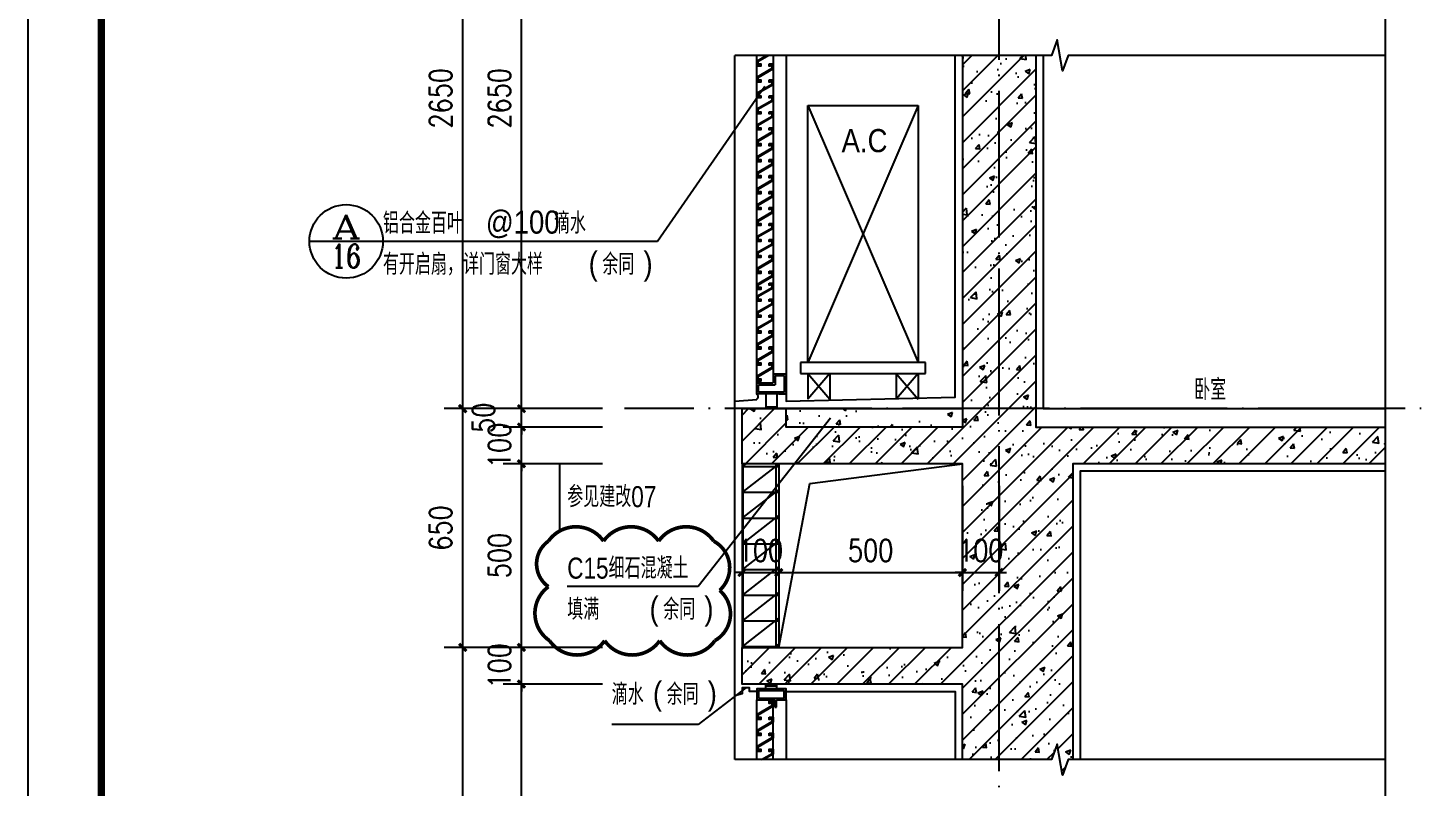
# Model space of a CAD drawing. Extents: x 718358 to 1668613, y -348838 to -159582.
# Drawn here: x 832578 to 836374, y -332516 to -330449 of the extents above; entities that cross this region are included whole.
import ezdxf
from ezdxf.enums import TextEntityAlignment as Align

# ---------------------------------------------------------------- set-up
doc = ezdxf.new("R2010")
doc.units = 0
doc.header["$LTSCALE"] = 1000
doc.linetypes.add('DOTE', pattern=[2.42, 2, -0.2, 0.02, -0.2])
for name, color, linetype in [('变更', 6, 'Continuous'), ('建-可见线', 7, 'Continuous'), ('建-图例填充', 251, 'Continuous'), ('建-图框', 4, 'Continuous'), ('建-墙体', 2, 'Continuous'), ('建-尺寸', 73, 'Continuous'), ('建-引出', 3, 'Continuous'), ('建-房间名', 7, 'Continuous'), ('建-空调及空调洞', 70, 'Continuous'), ('建-符号', 3, 'Continuous'), ('建-符号说明', 7, 'Continuous'), ('建-索引', 3, 'Continuous'), ('建-轮廓线', 7, 'Continuous'), ('建-轴网', 14, 'DOTE'), ('建-门窗剖', 4, 'Continuous'), ('建-阳台', 5, 'Continuous')]:
    doc.layers.add(name, color=color, linetype=linetype)
doc.styles.add('_TCH_DIM', font='gt单线西文.shx', dxfattribs={"width": 0.8, "bigfont": 'gt单线中文.shx'})
doc.styles.add('_TCH_LABEL', font='COMPLEX', dxfattribs={"bigfont": 'GBCBIG'})
doc.styles.add('_TCH_SPACE', font='gt单线西文.shx', dxfattribs={"width": 0.8, "height": 5, "bigfont": 'gt单线中文.shx'})
doc.styles.add('DIM_FONT', font='SIMPLEX.shx', dxfattribs={"width": 0.8, "bigfont": 'GBCBIG.shx'})
doc.dimstyles.new('DIMN20', dxfattribs={"dimscale": 0.2, "dimtxt": 300, "dimasz": 100, "dimexe": 250, "dimexo": 300, "dimgap": 150, "dimtad": 1, "dimdec": 0, "dimzin": 0, "dimdsep": 46, "dimtxsty": 'DIM_FONT', "dimblk": 'ARCHTICK', "dimcen": 0.09, "dimdle": 1, "dimclrt": 7, "dimazin": 2, "dimtfac": 1, "dimtdec": 0, "dimtix": 1, "dimtmove": 2, "dimatfit": 3, "dimldrblk": 'ARCHTICK', "dimfxl": 1, "dimtolj": 1, "dimtzin": 0, "dimarcsym": 0})

# ---------------------------------------------------------------- blocks, each defined once
blk = doc.blocks.new('A$C79397209')
at = {"layer": '建-空调及空调洞'}
for p, q in [((0, 0), (-300, -700)), ((-300, 0), (0, -700)), ((-300, 0), (0, 0)), ((-300, -700), (-300, 0)), ((0, 0), (0, -700)), ((-320, -700), (-320, -730)), ((20, -700), (-320, -700)), ((0, -700), (-300, -700)), ((20, -730), (20, -700)), ((-320, -730), (20, -730)), ((-240, -730), (-300, -800)), ((-300, -730), (-240, -800)), ((-300, -730), (-300, -800)), ((-240, -730), (-240, -800)), ((-60, -730), (0, -800)), ((-60, -730), (-59.9, -800)), ((0, -730), (-59.9, -800)), ((0, -730), (0, -800))]:
    blk.add_line(p, q, dxfattribs=at)
at = {"layer": '建-空调及空调洞', "style": '_TCH_DIM', "width": 0.888889}
blk.add_text('A.C', height=63, dxfattribs=at).set_placement((-208.3, -127.2))
blk = doc.blocks.new('ghghgd')
at = {"layer": '建-门窗剖'}
for p, q in [((851971.6, -331445.4), (851971.6, -330523.8)), ((852016.6, -330523.8), (852016.6, -331415.4)), ((852051.6, -330523.8), (852051.6, -331445.4)), ((852016.6, -331390.4), (852051.6, -331390.4)), ((852021.6, -331395.4), (852046.6, -331395.4)), ((852021.6, -331395.4), (852021.6, -331420.4)), ((852046.6, -331395.4), (852046.6, -331440.4)), ((851971.6, -331415.4), (852016.6, -331415.4)), ((852051.6, -331445.4), (851971.6, -331445.4)), ((851976.6, -331440.4), (851976.6, -331420.4)), ((851976.6, -331420.4), (852021.6, -331420.4)), ((852046.6, -331440.4), (851976.6, -331440.4)), ((851996.6, -331445.4), (851996.6, -331485.4)), ((852026.6, -331445.4), (852026.6, -331485.4)), ((851996.6, -331480.4), (852026.6, -331480.4))]:
    blk.add_line(p, q, dxfattribs=at)
blk.add_lwpolyline([(852004.5, -330523.8), (851974.6, -330541), (851974.6, -330549.7), (851979.6, -330549.7), (851979.6, -330546.7), (851982.6, -330546.7), (851982.6, -330552.7), (851971.6, -330552.7), (851971.6, -330539.3), (851998.5, -330523.8)], dxfattribs=at)
for points in [[(852005.6, -330546.7), (852016.6, -330546.7), (852016.6, -330560.2), (851974.6, -330584.4), (851974.6, -330593.2), (851979.6, -330593.2), (851979.6, -330590.2), (851982.6, -330590.2), (851982.6, -330596.2), (851971.6, -330596.2), (851971.6, -330582.7), (852013.6, -330558.5), (852013.6, -330549.7), (852008.6, -330549.7), (852008.6, -330552.7), (852005.6, -330552.7)], [(852005.6, -330590.2), (852016.6, -330590.2), (852016.6, -330603.6), (851974.6, -330627.9), (851974.6, -330636.6), (851979.6, -330636.6), (851979.6, -330633.6), (851982.6, -330633.6), (851982.6, -330639.6), (851971.6, -330639.6), (851971.6, -330626.2), (852013.6, -330601.9), (852013.6, -330593.2), (852008.6, -330593.2), (852008.6, -330596.2), (852005.6, -330596.2)], [(852005.6, -330633.6), (852016.6, -330633.6), (852016.6, -330647.1), (851974.6, -330671.3), (851974.6, -330680.1), (851979.6, -330680.1), (851979.6, -330677.1), (851982.6, -330677.1), (851982.6, -330683.1), (851971.6, -330683.1), (851971.6, -330669.6), (852013.6, -330645.4), (852013.6, -330636.6), (852008.6, -330636.6), (852008.6, -330639.6), (852005.6, -330639.6)], [(852005.6, -330677.1), (852016.6, -330677.1), (852016.6, -330690.5), (851974.6, -330714.8), (851974.6, -330723.5), (851979.6, -330723.5), (851979.6, -330720.5), (851982.6, -330720.5), (851982.6, -330726.5), (851971.6, -330726.5), (851971.6, -330713.1), (852013.6, -330688.8), (852013.6, -330680.1), (852008.6, -330680.1), (852008.6, -330683.1), (852005.6, -330683.1)], [(852005.6, -330720.5), (852016.6, -330720.5), (852016.6, -330734), (851974.6, -330758.2), (851974.6, -330767), (851979.6, -330767), (851979.6, -330764), (851982.6, -330764), (851982.6, -330770), (851971.6, -330770), (851971.6, -330756.5), (852013.6, -330732.2), (852013.6, -330723.5), (852008.6, -330723.5), (852008.6, -330726.5), (852005.6, -330726.5)], [(852005.6, -330764), (852016.6, -330764), (852016.6, -330777.4), (851974.6, -330801.7), (851974.6, -330810.4), (851979.6, -330810.4), (851979.6, -330807.4), (851982.6, -330807.4), (851982.6, -330813.4), (851971.6, -330813.4), (851971.6, -330799.9), (852013.6, -330775.7), (852013.6, -330767), (852008.6, -330767), (852008.6, -330770), (852005.6, -330770)], [(852005.6, -330807.4), (852016.6, -330807.4), (852016.6, -330820.9), (851974.6, -330845.1), (851974.6, -330853.8), (851979.6, -330853.8), (851979.6, -330850.8), (851982.6, -330850.8), (851982.6, -330856.8), (851971.6, -330856.8), (851971.6, -330843.4), (852013.6, -330819.1), (852013.6, -330810.4), (852008.6, -330810.4), (852008.6, -330813.4), (852005.6, -330813.4)], [(852005.6, -330850.8), (852016.6, -330850.8), (852016.6, -330864.3), (851974.6, -330888.6), (851974.6, -330897.3), (851979.6, -330897.3), (851979.6, -330894.3), (851982.6, -330894.3), (851982.6, -330900.3), (851971.6, -330900.3), (851971.6, -330886.8), (852013.6, -330862.6), (852013.6, -330853.8), (852008.6, -330853.8), (852008.6, -330856.8), (852005.6, -330856.8)], [(852005.6, -330894.3), (852016.6, -330894.3), (852016.6, -330907.8), (851974.6, -330932), (851974.6, -330940.7), (851979.6, -330940.7), (851979.6, -330937.7), (851982.6, -330937.7), (851982.6, -330943.7), (851971.6, -330943.7), (851971.6, -330930.3), (852013.6, -330906), (852013.6, -330897.3), (852008.6, -330897.3), (852008.6, -330900.3), (852005.6, -330900.3)], [(852005.6, -330937.7), (852016.6, -330937.7), (852016.6, -330951.2), (851974.6, -330975.5), (851974.6, -330984.2), (851979.6, -330984.2), (851979.6, -330981.2), (851982.6, -330981.2), (851982.6, -330987.2), (851971.6, -330987.2), (851971.6, -330973.7), (852013.6, -330949.5), (852013.6, -330940.7), (852008.6, -330940.7), (852008.6, -330943.7), (852005.6, -330943.7)], [(852005.6, -330981.2), (852016.6, -330981.2), (852016.6, -330994.6), (851974.6, -331018.9), (851974.6, -331027.6), (851979.6, -331027.6), (851979.6, -331024.6), (851982.6, -331024.6), (851982.6, -331030.6), (851971.6, -331030.6), (851971.6, -331017.2), (852013.6, -330992.9), (852013.6, -330984.2), (852008.6, -330984.2), (852008.6, -330987.2), (852005.6, -330987.2)], [(852005.6, -331024.6), (852016.6, -331024.6), (852016.6, -331038.1), (851974.6, -331062.3), (851974.6, -331071.1), (851979.6, -331071.1), (851979.6, -331068.1), (851982.6, -331068.1), (851982.6, -331074.1), (851971.6, -331074.1), (851971.6, -331060.6), (852013.6, -331036.4), (852013.6, -331027.6), (852008.6, -331027.6), (852008.6, -331030.6), (852005.6, -331030.6)], [(852005.6, -331068.1), (852016.6, -331068.1), (852016.6, -331081.5), (851974.6, -331105.8), (851974.6, -331114.5), (851979.6, -331114.5), (851979.6, -331111.5), (851982.6, -331111.5), (851982.6, -331117.5), (851971.6, -331117.5), (851971.6, -331104.1), (852013.6, -331079.8), (852013.6, -331071.1), (852008.6, -331071.1), (852008.6, -331074.1), (852005.6, -331074.1)], [(852005.6, -331111.5), (852016.6, -331111.5), (852016.6, -331125), (851974.6, -331149.2), (851974.6, -331158), (851979.6, -331158), (851979.6, -331155), (851982.6, -331155), (851982.6, -331161), (851971.6, -331161), (851971.6, -331147.5), (852013.6, -331123.3), (852013.6, -331114.5), (852008.6, -331114.5), (852008.6, -331117.5), (852005.6, -331117.5)], [(852005.6, -331143.6), (852016.6, -331143.6), (852016.6, -331157.1), (851974.6, -331181.3), (851974.6, -331190.1), (851979.6, -331190.1), (851979.6, -331187.1), (851982.6, -331187.1), (851982.6, -331193.1), (851971.6, -331193.1), (851971.6, -331179.6), (852013.6, -331155.4), (852013.6, -331146.6), (852008.6, -331146.6), (852008.6, -331149.6), (852005.6, -331149.6)], [(852005.6, -331187.1), (852016.6, -331187.1), (852016.6, -331200.5), (851974.6, -331224.8), (851974.6, -331233.5), (851979.6, -331233.5), (851979.6, -331230.5), (851982.6, -331230.5), (851982.6, -331236.5), (851971.6, -331236.5), (851971.6, -331223.1), (852013.6, -331198.8), (852013.6, -331190.1), (852008.6, -331190.1), (852008.6, -331193.1), (852005.6, -331193.1)], [(852005.6, -331230.5), (852016.6, -331230.5), (852016.6, -331244), (851974.6, -331268.2), (851974.6, -331277), (851979.6, -331277), (851979.6, -331274), (851982.6, -331274), (851982.6, -331280), (851971.6, -331280), (851971.6, -331266.5), (852013.6, -331242.3), (852013.6, -331233.5), (852008.6, -331233.5), (852008.6, -331236.5), (852005.6, -331236.5)], [(852005.6, -331274), (852016.6, -331274), (852016.6, -331287.4), (851974.6, -331311.7), (851974.6, -331320.4), (851979.6, -331320.4), (851979.6, -331317.4), (851982.6, -331317.4), (851982.6, -331323.4), (851971.6, -331323.4), (851971.6, -331309.9), (852013.6, -331285.7), (852013.6, -331277), (852008.6, -331277), (852008.6, -331280), (852005.6, -331280)], [(852005.6, -331317.4), (852016.6, -331317.4), (852016.6, -331330.9), (851974.6, -331355.1), (851974.6, -331363.9), (851979.6, -331363.9), (851979.6, -331360.9), (851982.6, -331360.9), (851982.6, -331366.9), (851971.6, -331366.9), (851971.6, -331353.4), (852013.6, -331329.1), (852013.6, -331320.4), (852008.6, -331320.4), (852008.6, -331323.4), (852005.6, -331323.4)], [(852005.6, -331360.9), (852016.6, -331360.9), (852016.6, -331374.3), (851974.6, -331398.6), (851974.6, -331407.3), (851979.6, -331407.3), (851979.6, -331404.3), (851982.6, -331404.3), (851982.6, -331410.3), (851971.6, -331410.3), (851971.6, -331396.8), (852013.6, -331372.6), (852013.6, -331363.9), (852008.6, -331363.9), (852008.6, -331366.9), (852005.6, -331366.9)]]:
    blk.add_lwpolyline(points, close=True, dxfattribs=at)
blk = doc.blocks.new('erff')
at = {"layer": '建-门窗剖'}
for p, q in [((462192.4, 68441.5), (462192.4, 68454.4)), ((462192.4, 68449.4), (462222.4, 68449.4)), ((462222.4, 68441.5), (462222.4, 68454.4)), ((462216.8, 68411.5), (462216.8, 68392.1)), ((462221.2, 68392.1), (462221.2, 68411.5)), ((462216.8, 68392.1), (462221.2, 68392.1))]:
    blk.add_line(p, q, dxfattribs=at)
blk.add_lwpolyline([(462221.2, 68411.5), (462247.4, 68411.5), (462247.4, 68441.5), (462167.4, 68441.5), (462167.4, 68411.5), (462216.8, 68411.5)], dxfattribs=at)
blk.add_lwpolyline([(462172.4, 68416.5), (462242.4, 68416.5), (462242.4, 68436.5), (462172.4, 68436.5)], close=True, dxfattribs=at)
blk = doc.blocks.new('fgghh')
at = {"layer": '建-门窗剖'}
for p, q in [((851971.6, -332440.7), (851971.6, -332278.3)), ((852016.6, -332440.7), (852016.6, -332278.3)), ((852051.6, -332278.3), (852051.6, -332440.7))]:
    blk.add_line(p, q, dxfattribs=at)
for points in [[(852005.6, -332282.1), (852016.6, -332282.1), (852016.6, -332295.5), (851974.6, -332319.8), (851974.6, -332328.5), (851979.6, -332328.5), (851979.6, -332325.5), (851982.6, -332325.5), (851982.6, -332331.5), (851971.6, -332331.5), (851971.6, -332318), (852013.6, -332293.8), (852013.6, -332285.1), (852008.6, -332285.1), (852008.6, -332288.1), (852005.6, -332288.1)], [(852005.6, -332325.5), (852016.6, -332325.5), (852016.6, -332339), (851974.6, -332363.2), (851974.6, -332372), (851979.6, -332372), (851979.6, -332369), (851982.6, -332369), (851982.6, -332375), (851971.6, -332375), (851971.6, -332361.5), (852013.6, -332337.2), (852013.6, -332328.5), (852008.6, -332328.5), (852008.6, -332331.5), (852005.6, -332331.5)], [(852005.6, -332369), (852016.6, -332369), (852016.6, -332382.4), (851974.6, -332406.7), (851974.6, -332415.4), (851979.6, -332415.4), (851979.6, -332412.4), (851982.6, -332412.4), (851982.6, -332418.4), (851971.6, -332418.4), (851971.6, -332404.9), (852013.6, -332380.7), (852013.6, -332372), (852008.6, -332372), (852008.6, -332375), (852005.6, -332375)]]:
    blk.add_lwpolyline(points, close=True, dxfattribs=at)
blk.add_lwpolyline([(851984.9, -332440.7), (852013.6, -332424.1), (852013.6, -332415.4), (852008.6, -332415.4), (852008.6, -332418.4), (852005.6, -332418.4), (852005.6, -332412.4), (852016.6, -332412.4), (852016.6, -332425.9), (851990.9, -332440.7)], dxfattribs=at)
at = {"layer": '建-阳台'}
blk.add_blockref('erff', (389804.2, -400689.8), dxfattribs=at)
blk = doc.blocks.new('_ArchTick')
at = {"color": 0, "linetype": 'ByBlock', "const_width": 0.4}
blk.add_lwpolyline([(-0.5, -0.5), (0.5, 0.5)], dxfattribs=at)
blk = doc.blocks.new('*D1300')
at = {"layer": 'Defpoints', "color": 0, "transparency": 16777216}
for p in [(833922.1, -332235.4), (834202.6, -332235.4), (834202.6, -333542.8)]:
    blk.add_point(p, dxfattribs=at)
at = {"layer": '建-尺寸', "color": 0, "lineweight": -2, "transparency": 16777216}
for p, q in [((834142.6, -332235.4), (833872.1, -332235.4)), ((833922.1, -333543), (833922.1, -332235.2)), ((834142.6, -333542.8), (833872.1, -333542.8))]:
    blk.add_line(p, q, dxfattribs=at)
at = {"layer": '建-尺寸', "color": 0, "lineweight": -2, "transparency": 16777216, "xscale": 20, "yscale": 20, "zscale": 20}
for p, rotation in [((833922.1, -332235.4), 90), ((833922.1, -333542.8), 270)]:
    blk.add_blockref('_ArchTick', p, dxfattribs=dict(at, rotation=rotation))
at = {"layer": '建-尺寸', "color": 7, "transparency": 16777216, "insert": (833862.1, -332889.1), "char_height": 60, "attachment_point": 5, "rotation": 90, "style": 'DIM_FONT'}
blk.add_mtext('\\A1;2050', dxfattribs=at)
blk = doc.blocks.new('*D1301')
at = {"layer": 'Defpoints', "color": 0, "transparency": 16777216}
for p in [(833922.1, -332135.4), (834202.6, -332135.4), (834202.6, -332235.4)]:
    blk.add_point(p, dxfattribs=at)
at = {"layer": '建-尺寸', "color": 0, "lineweight": -2, "transparency": 16777216}
for p, q in [((833922.1, -332135.4), (833922.1, -332115.4)), ((834142.6, -332135.4), (833872.1, -332135.4)), ((833922.1, -332235.4), (833922.1, -332135.4)), ((834142.6, -332235.4), (833872.1, -332235.4)), ((833922.1, -332235.4), (833922.1, -332255.4))]:
    blk.add_line(p, q, dxfattribs=at)
at = {"layer": '建-尺寸', "color": 0, "lineweight": -2, "transparency": 16777216, "xscale": 20, "yscale": 20, "zscale": 20}
for p, rotation in [((833922.1, -332135.4), 270), ((833922.1, -332235.4), 90)]:
    blk.add_blockref('_ArchTick', p, dxfattribs=dict(at, rotation=rotation))
at = {"layer": '建-尺寸', "color": 7, "transparency": 16777216, "insert": (833862.1, -332185.4), "char_height": 60, "attachment_point": 5, "rotation": 90, "style": 'DIM_FONT'}
blk.add_mtext('\\A1;100', dxfattribs=at)
blk = doc.blocks.new('*D1302')
at = {"layer": 'Defpoints', "color": 0, "transparency": 16777216}
for p in [(833922.1, -331635.4), (834202.6, -331635.4), (834202.6, -332135.4)]:
    blk.add_point(p, dxfattribs=at)
at = {"layer": '建-尺寸', "color": 0, "lineweight": -2, "transparency": 16777216}
for p, q in [((834142.6, -331635.4), (833872.1, -331635.4)), ((833922.1, -332135.6), (833922.1, -331635.2)), ((834142.6, -332135.4), (833872.1, -332135.4))]:
    blk.add_line(p, q, dxfattribs=at)
at = {"layer": '建-尺寸', "color": 0, "lineweight": -2, "transparency": 16777216, "xscale": 20, "yscale": 20, "zscale": 20}
for p, rotation in [((833922.1, -331635.4), 90), ((833922.1, -332135.4), 270)]:
    blk.add_blockref('_ArchTick', p, dxfattribs=dict(at, rotation=rotation))
at = {"layer": '建-尺寸', "color": 7, "transparency": 16777216, "insert": (833862.1, -331885.4), "char_height": 60, "attachment_point": 5, "rotation": 90, "style": 'DIM_FONT'}
blk.add_mtext('\\A1;500', dxfattribs=at)
blk = doc.blocks.new('*D1303')
at = {"layer": 'Defpoints', "color": 0, "transparency": 16777216}
for p in [(833922.1, -331535.4), (834202.6, -331535.4), (834202.6, -331635.4)]:
    blk.add_point(p, dxfattribs=at)
at = {"layer": '建-尺寸', "color": 0, "lineweight": -2, "transparency": 16777216}
for p, q in [((833922.1, -331535.4), (833922.1, -331515.4)), ((834142.6, -331535.4), (833872.1, -331535.4)), ((833922.1, -331635.4), (833922.1, -331535.4)), ((834142.6, -331635.4), (833872.1, -331635.4)), ((833922.1, -331635.4), (833922.1, -331655.4))]:
    blk.add_line(p, q, dxfattribs=at)
at = {"layer": '建-尺寸', "color": 0, "lineweight": -2, "transparency": 16777216, "xscale": 20, "yscale": 20, "zscale": 20}
for p, rotation in [((833922.1, -331535.4), 270), ((833922.1, -331635.4), 90)]:
    blk.add_blockref('_ArchTick', p, dxfattribs=dict(at, rotation=rotation))
at = {"layer": '建-尺寸', "color": 7, "transparency": 16777216, "insert": (833862.1, -331585.4), "char_height": 60, "attachment_point": 5, "rotation": 90, "style": 'DIM_FONT'}
blk.add_mtext('\\A1;100', dxfattribs=at)
blk = doc.blocks.new('*D1304')
at = {"layer": 'Defpoints', "color": 0, "transparency": 16777216}
for p in [(833922.1, -331485.4), (834202.6, -331485.4), (834202.6, -331535.4)]:
    blk.add_point(p, dxfattribs=at)
at = {"layer": '建-尺寸', "color": 0, "lineweight": -2, "transparency": 16777216}
for p, q in [((834142.6, -331485.4), (833872.1, -331485.4)), ((833922.1, -331485.4), (833922.1, -331465.4)), ((833922.1, -331535.4), (833922.1, -331485.4)), ((834142.6, -331535.4), (833872.1, -331535.4)), ((833922.1, -331535.4), (833922.1, -331555.4))]:
    blk.add_line(p, q, dxfattribs=at)
at = {"layer": '建-尺寸', "color": 0, "lineweight": -2, "transparency": 16777216, "xscale": 20, "yscale": 20, "zscale": 20}
for p, rotation in [((833922.1, -331485.4), 270), ((833922.1, -331535.4), 90)]:
    blk.add_blockref('_ArchTick', p, dxfattribs=dict(at, rotation=rotation))
at = {"layer": '建-尺寸', "color": 7, "transparency": 16777216, "insert": (833819.1, -331510.4), "char_height": 60, "attachment_point": 5, "rotation": 90, "style": 'DIM_FONT'}
blk.add_mtext('\\A1;50', dxfattribs=at)
blk = doc.blocks.new('*D1305')
at = {"layer": 'Defpoints', "color": 0, "transparency": 16777216}
for p in [(833922.1, -329795.8), (834202.6, -329795.8), (834202.6, -331485.4)]:
    blk.add_point(p, dxfattribs=at)
at = {"layer": '建-尺寸', "color": 0, "lineweight": -2, "transparency": 16777216}
for p, q in [((834142.6, -329795.8), (833872.1, -329795.8)), ((833922.1, -331485.6), (833922.1, -329795.6)), ((834142.6, -331485.4), (833872.1, -331485.4))]:
    blk.add_line(p, q, dxfattribs=at)
at = {"layer": '建-尺寸', "color": 0, "lineweight": -2, "transparency": 16777216, "xscale": 20, "yscale": 20, "zscale": 20}
for p, rotation in [((833922.1, -329795.8), 90), ((833922.1, -331485.4), 270)]:
    blk.add_blockref('_ArchTick', p, dxfattribs=dict(at, rotation=rotation))
at = {"layer": '建-尺寸', "color": 7, "transparency": 16777216, "insert": (833862.1, -330640.6), "char_height": 60, "attachment_point": 5, "rotation": 90, "style": 'DIM_FONT'}
blk.add_mtext('\\A1;2650', dxfattribs=at)
blk = doc.blocks.new('*D1334')
at = {"layer": 'Defpoints', "color": 0, "transparency": 16777216}
for p in [(834522.6, -331635.4), (834622.6, -331635.4), (834622.6, -331931.5)]:
    blk.add_point(p, dxfattribs=at)
at = {"layer": '建-尺寸', "color": 0, "lineweight": -2, "transparency": 16777216}
for p, q in [((834522.6, -331695.4), (834522.6, -331981.5)), ((834622.6, -331695.4), (834622.6, -331981.5)), ((834522.6, -331931.5), (834502.6, -331931.5)), ((834522.6, -331931.5), (834622.6, -331931.5)), ((834622.6, -331931.5), (834642.6, -331931.5))]:
    blk.add_line(p, q, dxfattribs=at)
at = {"layer": '建-尺寸', "color": 0, "lineweight": -2, "transparency": 16777216, "xscale": 20, "yscale": 20, "zscale": 20}
for p, rotation in [((834522.6, -331931.5), 359.9999377935802), ((834622.6, -331931.5), 179.9999377935802)]:
    blk.add_blockref('_ArchTick', p, dxfattribs=dict(at, rotation=rotation))
at = {"layer": '建-尺寸', "color": 7, "transparency": 16777216, "insert": (834572.6, -331871.5), "char_height": 60, "attachment_point": 5, "rotation": 359.9999, "style": 'DIM_FONT'}
blk.add_mtext('\\A1;100', dxfattribs=at)
blk = doc.blocks.new('*D1335')
at = {"layer": 'Defpoints', "color": 0, "transparency": 16777216}
for p in [(834622.6, -331635.4), (835122.6, -331635.4), (835122.6, -331931.5)]:
    blk.add_point(p, dxfattribs=at)
at = {"layer": '建-尺寸', "color": 0, "lineweight": -2, "transparency": 16777216}
for p, q in [((834622.6, -331695.4), (834622.6, -331981.5)), ((835122.6, -331695.4), (835122.6, -331981.5)), ((834622.4, -331931.5), (835122.8, -331931.5))]:
    blk.add_line(p, q, dxfattribs=at)
at = {"layer": '建-尺寸', "color": 0, "lineweight": -2, "transparency": 16777216, "xscale": 20, "yscale": 20, "zscale": 20}
for p, rotation in [((834622.6, -331931.5), 179.9999377935881), ((835122.6, -331931.5), 359.9999377935881)]:
    blk.add_blockref('_ArchTick', p, dxfattribs=dict(at, rotation=rotation))
at = {"layer": '建-尺寸', "color": 7, "transparency": 16777216, "insert": (834872.6, -331871.5), "char_height": 60, "attachment_point": 5, "rotation": 359.9999, "style": 'DIM_FONT'}
blk.add_mtext('\\A1;500', dxfattribs=at)
blk = doc.blocks.new('*D1336')
at = {"layer": 'Defpoints', "color": 0, "transparency": 16777216}
for p in [(835122.6, -331635.4), (835222.6, -331635.4), (835222.6, -331931.5)]:
    blk.add_point(p, dxfattribs=at)
at = {"layer": '建-尺寸', "color": 0, "lineweight": -2, "transparency": 16777216}
for p, q in [((835122.6, -331695.4), (835122.6, -331981.5)), ((835222.6, -331695.4), (835222.6, -331981.5)), ((835122.6, -331931.5), (835102.6, -331931.5)), ((835122.6, -331931.5), (835222.6, -331931.5)), ((835222.6, -331931.5), (835242.6, -331931.5))]:
    blk.add_line(p, q, dxfattribs=at)
at = {"layer": '建-尺寸', "color": 0, "lineweight": -2, "transparency": 16777216, "xscale": 20, "yscale": 20, "zscale": 20}
for p, rotation in [((835122.6, -331931.5), 359.9999377935764), ((835222.6, -331931.5), 179.9999377935764)]:
    blk.add_blockref('_ArchTick', p, dxfattribs=dict(at, rotation=rotation))
at = {"layer": '建-尺寸', "color": 7, "transparency": 16777216, "insert": (835172.6, -331871.5), "char_height": 60, "attachment_point": 5, "rotation": 359.9999, "style": 'DIM_FONT'}
blk.add_mtext('\\A1;100', dxfattribs=at)
blk = doc.blocks.new('*D1458')
at = {"layer": 'Defpoints', "color": 0, "transparency": 16777216}
for p in [(833762.1, -332135.4), (834202.6, -332135.4), (834202.6, -333542.8)]:
    blk.add_point(p, dxfattribs=at)
at = {"layer": '建-尺寸', "color": 0, "lineweight": -2, "transparency": 16777216}
for p, q in [((833762.1, -333543), (833762.1, -332135.2)), ((834142.6, -332135.4), (833712.1, -332135.4)), ((834142.6, -333542.8), (833712.1, -333542.8))]:
    blk.add_line(p, q, dxfattribs=at)
at = {"layer": '建-尺寸', "color": 0, "lineweight": -2, "transparency": 16777216, "xscale": 20, "yscale": 20, "zscale": 20}
for p, rotation in [((833762.1, -332135.4), 90), ((833762.1, -333542.8), 270)]:
    blk.add_blockref('_ArchTick', p, dxfattribs=dict(at, rotation=rotation))
at = {"layer": '建-尺寸', "color": 7, "transparency": 16777216, "insert": (833702.1, -332839.1), "char_height": 60, "attachment_point": 5, "rotation": 90, "style": 'DIM_FONT'}
blk.add_mtext('\\A1;2150', dxfattribs=at)
blk = doc.blocks.new('*D1459')
at = {"layer": 'Defpoints', "color": 0, "transparency": 16777216}
for p in [(833762.1, -331485.4), (834202.6, -331485.4), (834202.6, -332135.4)]:
    blk.add_point(p, dxfattribs=at)
at = {"layer": '建-尺寸', "color": 0, "lineweight": -2, "transparency": 16777216}
for p, q in [((834142.6, -331485.4), (833712.1, -331485.4)), ((833762.1, -332135.6), (833762.1, -331485.2)), ((834142.6, -332135.4), (833712.1, -332135.4))]:
    blk.add_line(p, q, dxfattribs=at)
at = {"layer": '建-尺寸', "color": 0, "lineweight": -2, "transparency": 16777216, "xscale": 20, "yscale": 20, "zscale": 20}
for p, rotation in [((833762.1, -331485.4), 90), ((833762.1, -332135.4), 270)]:
    blk.add_blockref('_ArchTick', p, dxfattribs=dict(at, rotation=rotation))
at = {"layer": '建-尺寸', "color": 7, "transparency": 16777216, "insert": (833702.1, -331810.4), "char_height": 60, "attachment_point": 5, "rotation": 90, "style": 'DIM_FONT'}
blk.add_mtext('\\A1;650', dxfattribs=at)
blk = doc.blocks.new('*D1460')
at = {"layer": 'Defpoints', "color": 0, "transparency": 16777216}
for p in [(833762.1, -329795.8), (834202.6, -329795.8), (834202.6, -331485.4)]:
    blk.add_point(p, dxfattribs=at)
at = {"layer": '建-尺寸', "color": 0, "lineweight": -2, "transparency": 16777216}
for p, q in [((834142.6, -329795.8), (833712.1, -329795.8)), ((833762.1, -331485.6), (833762.1, -329795.6)), ((834142.6, -331485.4), (833712.1, -331485.4))]:
    blk.add_line(p, q, dxfattribs=at)
at = {"layer": '建-尺寸', "color": 0, "lineweight": -2, "transparency": 16777216, "xscale": 20, "yscale": 20, "zscale": 20}
for p, rotation in [((833762.1, -329795.8), 90), ((833762.1, -331485.4), 270)]:
    blk.add_blockref('_ArchTick', p, dxfattribs=dict(at, rotation=rotation))
at = {"layer": '建-尺寸', "color": 7, "transparency": 16777216, "insert": (833702.1, -330640.6), "char_height": 60, "attachment_point": 5, "rotation": 90, "style": 'DIM_FONT'}
blk.add_mtext('\\A1;2650', dxfattribs=at)

msp = doc.modelspace()

# ---------------------------------------------------------------- hatches: boundary and pattern name
at = {"layer": '建-图例填充'}
h = msp.add_hatch(dxfattribs=at)
h.set_pattern_fill('钢筋混凝土', color=256, scale=20, style=0)
h.set_pattern_definition([(45, (-276.297, 0), (-35.355339, 35.355339), []), (50, (-276.3, 0), (143.452037, -12.550427), [15, -165]), (355, (-276.3, 0), (-27.750267, 150.438427), [12, -132]), (100.4514, (-264.34, -1.05), (115.701876, 137.887908), [12.748038, -140.228422]), (46.1842, (-276.3, 40), (213.44821, -33.103803), [22.5, -247.5]), (96.6356, (-258.5, 37.24), (186.93254, 194.823574), [19.12206, -210.3426]), (351.1842, (-276.3, 40), (186.93239, 194.82372), [18, -198]), (21, (-256.3, 30), (119.38141, -80.523778), [15, -165]), (326, (-256.3, 30), (48.663066, 145.03001), [12, -132]), (71.4514, (-246.35, 23.29), (168.044526, 64.5061), [12.748038, -140.228422]), (37.5, (-276.297, 0), (2.431971, 66.5787708), [0, -130.4, 0, -134, 0, -132.5]), (7.5, (-276.3, 0), (52.6139075, 78.8823424), [0, -76.4, 0, -127.4, 0, -50.5]), (327.5, (-320.9, 0), (106.7644872, -4.5109743), [0, -50, 0, -156, 0, -207]), (317.5, (-340.9, 0), (116.637234, 20.020996), [0, -65, 0, -103.6, 0, -147])])
h.paths.add_polyline_path([(835422.6, -331635.4), (836272.9, -331635.4), (836272.9, -331535.4), (835322.6, -331535.4), (835322.6, -330523.8), (835122.6, -330523.8), (835122.6, -330526.5), (835122.6, -330533.6), (835122.6, -330633.6), (835122.6, -331485.4), (835122.6, -331485.4), (835122.6, -331535.4), (834642.6, -331535.4), (834642.6, -331485.4), (834522.6, -331485.4), (834522.6, -331535.4), (834522.6, -331535.4), (834522.6, -331635.4), (835122.6, -331635.4), (835122.6, -332135.4), (834522.6, -332135.4), (834522.6, -332235.4), (835122.6, -332235.4), (835122.6, -332440.7), (835365.2, -332440.7), (835380.1, -332398.7), (835395, -332482.7), (835410.2, -332440.7), (835422.6, -332440.7)])
h = msp.add_hatch(dxfattribs=at)
h.set_pattern_fill('混凝土', color=256, scale=20, style=0)
h.set_pattern_definition([(50, (326456.58, -262188.8), (143.452037, -12.550427), [15, -165]), (355, (326456.58, -262188.8), (-27.750267, 150.438427), [12, -132]), (100.4514, (326468.53, -262189.84), (115.701876, 137.88791), [12.74804, -140.228422]), (46.1842, (326456.58, -262148.8), (213.44821, -33.1038), [22.5, -247.5]), (96.6356, (326474.36, -262151.56), (186.93254, 194.82357), [19.12206, -210.3426]), (351.1842, (326456.58, -262148.8), (186.93239, 194.82372), [18, -198]), (21, (326476.58, -262158.8), (119.38141, -80.523778), [15, -165]), (326, (326476.58, -262158.8), (48.663066, 145.03001), [12, -132]), (71.4514, (326486.53, -262165.51), (168.044526, 64.5061), [12.74804, -140.228422]), (37.5, (326456.577, -262188.8), (2.431971, 66.578771), [0, -130.4, 0, -134, 0, -132.5]), (7.5, (326456.58, -262188.8), (52.613907, 78.882342), [0, -76.4, 0, -127.4, 0, -50.5]), (327.5, (326411.977, -262188.8), (106.764487, -4.5109743), [0, -50, 0, -156, 0, -207]), (317.5, (326391.98, -262188.8), (116.637234, 20.020996), [0, -65, 0, -103.6, 0, -147])])
h.paths.add_polyline_path([(835122.6, -331535.4), (835122.6, -331485.4), (834642.6, -331485.4), (834642.6, -331535.4)])
h = msp.add_hatch(dxfattribs=at)
h.set_pattern_fill('空心砖', color=256, scale=20, style=0)
h.set_pattern_definition([(0, (-327634.584, 24236.794), (0, 70), []), (37.875, (-327554.584, 24236.794), (-33.9230555, 43.6153314), []), (90, (-327554.58, 24236.79), (-90, 6e-15), [])])
h.paths.add_polyline_path([(834622.6, -331635.4), (834522.6, -331635.4), (834522.6, -332135.4), (834622.6, -332135.4)])

# ---------------------------------------------------------------- linework, layer by layer
at = {"layer": '变更', "elevation": -30}
msp.add_lwpolyline([(834026.8, -331818.1), (834026.8, -331635.4)], dxfattribs=at)
at = {"layer": '变更', "const_width": 10}
msp.add_lwpolyline([(833995.5, -331846, -0.520567), (834145.5, -331846, -0.520567), (834295.5, -331846, -0.520567), (834445.5, -331846, -0.520567), (834461.5, -331980, -0.520567), (834448.5, -332117, -0.520567), (834298.5, -332117, -0.520567), (834148.5, -332117, -0.520567), (833998.5, -332117, -0.520567), (833995.5, -331970, -0.520567)], format="xyb", close=True, dxfattribs=at)
at = {"layer": '建-可见线'}
for points in [[(834622.6, -331445.4), (834642.6, -331445.4), (834642.6, -331465.4), (835102.6, -331454.3), (835102.6, -330653.6), (835102.6, -330653.6), (835102.6, -330523.8)], [(835102.6, -330526.5), (835102.6, -330523.8)], [(834562.6, -332255.4), (834542.6, -332255.4), (834542.6, -332245.4), (834522.6, -332245.4), (834522.6, -332255.4), (834522.6, -332261.9), (834502.6, -332267.1), (834502.6, -331464.6), (834562.6, -331460.4)], [(836272.9, -331655.4), (835442.6, -331655.4), (835442.6, -332440.7)], [(834642.6, -332255.4), (835102.6, -332255.4), (835102.6, -332440.7)]]:
    msp.add_lwpolyline(points, dxfattribs=at)
at = {"layer": '建-图例填充'}
msp.add_lwpolyline([(834622.6, -332135.4), (834707.2, -331688.8), (835122.6, -331635.4)], dxfattribs=at)
at = {"layer": '建-图框'}
msp.add_lwpolyline([(832578.5, -319851.3), (832578.5, -336671.3), (844458.5, -336671.3), (844458.5, -319851.3)], close=True, dxfattribs=at)
at = {"layer": '建-图框', "const_width": 20}
msp.add_lwpolyline([(832778.5, -320351.3), (832778.5, -336471.3), (844258.5, -336471.3), (844258.5, -320351.3)], close=True, dxfattribs=at)
at = {"layer": '建-墙体'}
for p, q in [((834522.6, -331635.4), (834522.6, -332135.4)), ((834622.6, -331635.4), (834622.6, -332135.4))]:
    msp.add_line(p, q, dxfattribs=at)
for points in [[(835122.6, -330526.5), (835122.6, -330523.8)], [(835122.6, -330526.5), (835122.6, -330533.6), (835122.6, -330533.6), (835122.6, -330633.6), (835122.6, -330633.6), (835122.6, -331485.4)], [(835322.6, -330523.8), (835322.6, -330526.5)], [(835322.6, -330526.5), (835322.6, -331535.4), (836272.9, -331535.4)], [(835122.6, -332440.7), (835122.6, -332235.4), (834522.6, -332235.4), (834522.6, -332135.4), (835122.6, -332135.4), (835122.6, -331635.4), (834522.6, -331635.4), (834522.6, -331485.4), (835122.6, -331485.4)], [(835122.6, -331485.4), (835122.6, -331535.4), (834642.6, -331535.4), (834642.6, -331485.4)], [(836272.9, -331635.4), (835422.6, -331635.4), (835422.6, -332440.7)]]:
    msp.add_lwpolyline(points, dxfattribs=at)
msp.add_lwpolyline([(834642.6, -331485.4), (835122.6, -331485.4), (835122.6, -331535.4), (834642.6, -331535.4)], close=True, dxfattribs=at)
at = {"layer": '建-引出'}
for p, q in [((834585, -330608), (834292.4, -331030)), ((834292.4, -331030), (833545, -331030)), ((834763.3, -331511), (834402.9, -331969.2)), ((834402.9, -331969.2), (834046.7, -331969.2)), ((834532.6, -332245.4), (834402.9, -332345.6)), ((834402.9, -332345.6), (834167.9, -332345.6))]:
    msp.add_line(p, q, dxfattribs=at)
at = {"layer": '建-符号'}
for points in [[(836272.9, -320475.5), (836272.9, -327903.2), (836314.9, -327918.5), (836230.9, -327933.3), (836272.9, -327948.2), (836272.9, -335375.9)], [(836272.9, -330523.8), (835410.2, -330523.8), (835395, -330565.8), (835380.1, -330481.8), (835365.2, -330523.8), (834502.6, -330523.8)], [(836272.9, -332440.7), (835410.2, -332440.7), (835395, -332482.7), (835380.1, -332398.7), (835365.2, -332440.7), (834502.6, -332440.7)]]:
    msp.add_lwpolyline(points, dxfattribs=at)
at = {"layer": '建-索引'}
msp.add_line((833545, -331030), (833345, -331030), dxfattribs=at)
msp.add_circle((833445, -331030), 100, dxfattribs=at)
at = {"layer": '建-轮廓线', "color": 253}
for p, q in [((834502.6, -331464.6), (834502.6, -330523.8)), ((834502.6, -332440.7), (834502.6, -332267.1))]:
    msp.add_line(p, q, dxfattribs=at)
at = {"layer": '建-轮廓线'}
for points in [[(835342.6, -330523.8), (835342.6, -330526.5)], [(835342.6, -330526.5), (835342.6, -331485.4), (836272.9, -331485.4)]]:
    msp.add_lwpolyline(points, dxfattribs=at)
msp.add_arc((834557.1, -331452.9), 9.28, 306.0642, 53.9358, dxfattribs=at)
at = {"layer": '建-轴网', "ltscale": 0.2}
for p, q in [((835222.6, -335375.9), (835222.6, -320672.5)), ((838263.6, -331485.4), (834202.6, -331485.4))]:
    msp.add_line(p, q, dxfattribs=at)

# ---------------------------------------------------------------- block references
at = {"layer": '建-可见线'}
for name in ['ghghgd', 'fgghh']:
    msp.add_blockref(name, (-17409.1, 0), dxfattribs=at)
at = {"layer": '建-空调及空调洞'}
msp.add_blockref('A$C79397209', (835001.9, -330660), dxfattribs=at)

# ---------------------------------------------------------------- texts
at = {"layer": '变更', "style": '_TCH_DIM', "width": 0.8}
msp.add_text('参见建改07', height=57.32, dxfattribs=at).set_placement((834046.7, -331753.7))
at = {"layer": '建-引出', "style": '_TCH_DIM'}
for s, height, width, p in [('铝合金百叶', 57.32, 0.8, (833545, -331009)), ('@100', 63, 0.888889, (833825, -331009)), ('滴水', 57.32, 0.8, (834010.6, -331009)), ('有开启扇，详门窗大样', 57.32, 0.8, (833545, -331121)), ('(', 63, 0.888889, (834105, -331121)), ('余同', 57.32, 0.8, (834142.3, -331121)), (')', 63, 0.888889, (834254.3, -331121)), ('C15细石混凝土', 57.32, 0.8, (834046.7, -331948.2)), ('填满', 57.32, 0.8, (834046.7, -332060.2)), ('(', 63, 0.888889, (834270.7, -332060.2)), ('余同', 57.32, 0.8, (834308, -332060.2)), (')', 63, 0.888889, (834420, -332060.2)), ('滴水', 57.32, 0.8, (834167.9, -332291.6)), ('(', 63, 0.888889, (834279.9, -332291.6)), ('余同', 57.32, 0.8, (834317.2, -332291.6)), (')', 63, 0.888889, (834429.2, -332291.6))]:
    msp.add_text(s, height=height, dxfattribs=dict(at, width=width)).set_placement(p)
at = {"layer": '建-房间名', "style": '_TCH_SPACE', "width": 0.8}
msp.add_text('卧室', height=57.32, dxfattribs=at).set_placement((835753.5, -331462.2))
at = {"layer": '建-符号说明', "style": '_TCH_LABEL'}
for s, width, p, p2 in [('A', 1.458333, (833404.7, -331021.9), (833485.2, -331021.9)), ('16', 0.905172, (833404.7, -331102.4), (833485.2, -331102.4))]:
    msp.add_text(s, height=64.4, dxfattribs=dict(at, width=width)).set_placement(p, p2, align=Align.FIT)

# ---------------------------------------------------------------- dimensions: what is measured, and where the dimension line sits
at = {"layer": '建-尺寸'}
for p1, p2, distance, text, picture, middle in [((834202.6, -331485.4), (834202.6, -329795.8), 440.4, '2650', '*D1460', (833702.1, -330640.6)), ((834202.6, -331485.4), (834202.6, -329795.8), 280.4, '2650', '*D1305', (833862.1, -330640.6)), ((834202.6, -332135.4), (834202.6, -331485.4), 440.4, '650', '*D1459', (833702.1, -331810.4)), ((834202.6, -333542.8), (834202.6, -332135.4), 440.4, '2150', '*D1458', (833702.1, -332839.1)), ((834202.6, -333542.8), (834202.6, -332235.4), 280.4, '2050', '*D1300', (833862.1, -332889.1))]:
    dim = msp.add_aligned_dim(p1=p1, p2=p2, distance=distance, text=text, dimstyle='DIMN20', dxfattribs=at)
    dim.commit()
    dim.dimension.update_dxf_attribs({"geometry": picture, "text_midpoint": middle})
dim = msp.add_linear_dim(base=(833922.1, -331485.4), p1=(834202.6, -331535.4), p2=(834202.6, -331485.4), angle=90, dimstyle='DIMN20', dxfattribs=at)
dim.commit()
dim.dimension.update_dxf_attribs({"geometry": '*D1304', "text_midpoint": (833819.1, -331510.4), "dimtype": 161})
for p1, p2, distance, picture, middle in [((834202.6, -331635.4), (834202.6, -331535.4), 280.4, '*D1303', (833862.1, -331585.4)), ((834202.6, -332135.4), (834202.6, -331635.4), 280.4, '*D1302', (833862.1, -331885.4)), ((834522.6, -331635.4), (834622.6, -331635.4), -296.1, '*D1334', (834572.6, -331871.5)), ((834622.6, -331635.4), (835122.6, -331635.4), -296.1, '*D1335', (834872.6, -331871.5)), ((835122.6, -331635.4), (835222.6, -331635.4), -296.1, '*D1336', (835172.6, -331871.5)), ((834202.6, -332235.4), (834202.6, -332135.4), 280.4, '*D1301', (833862.1, -332185.4))]:
    dim = msp.add_aligned_dim(p1=p1, p2=p2, distance=distance, dimstyle='DIMN20', dxfattribs=at)
    dim.commit()
    dim.dimension.update_dxf_attribs({"geometry": picture, "text_midpoint": middle})

doc.saveas('drawing.dxf')
